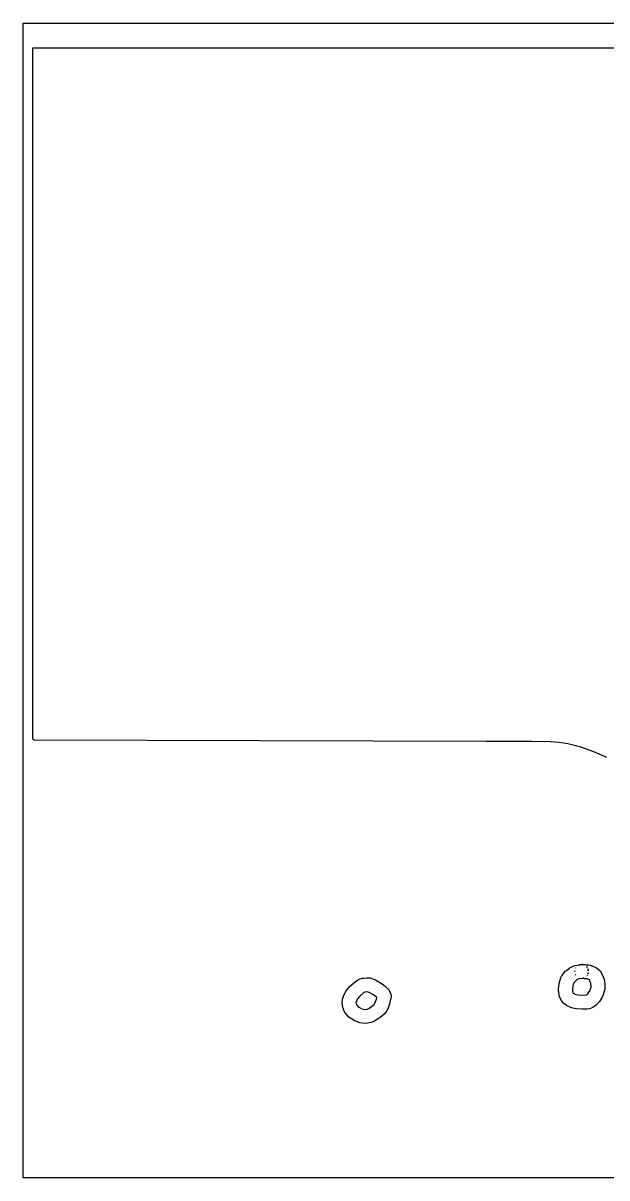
# Model space of a CAD drawing. Extents: x -1 to 598, y -1077 to 3722.
# Drawn here: x 7.3 to 209.2, y -603.6 to -204.3 of the extents above; entities that cross this region are included whole.
import ezdxf

# ---------------------------------------------------------------- set-up
doc = ezdxf.new("R2010")
doc.units = 0

msp = doc.modelspace()

# ---------------------------------------------------------------- linework, layer by layer
at = {"layer": 'Layer 1'}
for p, q in [((7.27563, -204.254), (484.028, -204.254)), ((7.27563, -603.565), (7.27563, -204.254)), ((10.6094, -212.838), (475.376, -212.838)), ((10.6094, -451.712), (10.6094, -212.838)), ((11.0856, -452.207), (10.582892, -451.711965)), ((167.401, -452.668), (11.085, -452.207096)), ((183.144, -452.694), (167.4013, -452.668071)), ((189.547, -452.826), (183.11763, -452.694502)), ((192.616, -453.043), (189.54684, -452.826571)), ((195.659, -453.468), (192.64275, -453.042286)), ((200.21, -454.65), (195.63271, -453.46864)), ((204.734, -456.266), (200.20963, -454.64966)), ((209.205, -458.179), (204.73355, -456.26633)), ((194.839, -532.116), (196.21483, -531.05476)), ((196.161, -531.054), (197.060582, -530.562405)), ((197.061, -530.563), (198.06642, -530.173534)), ((198.066, -530.174), (199.86516, -529.832953)), ((198.357, -531.049), (198.383458, -530.960894)), ((198.384, -530.99), (198.357542, -531.049002)), ((198.384, -530.961), (198.384, -530.99)), ((199.627, -529.919), (199.441792, -530.006048)), ((199.469, -530.006), (199.7865, -529.876354)), ((199.469, -530.006), (199.469, -530.006)), ((199.76, -529.875), (199.60125, -529.917862)), ((199.866, -529.833), (199.971833, -529.815008)), ((199.971, -529.815), (199.944542, -529.825054)), ((199.945, -529.825), (199.971458, -529.814946)), ((199.971, -529.815), (200.182666, -529.780075)), ((200.21, -529.78), (200.395208, -529.769946)), ((200.368, -529.77), (200.500292, -529.759946)), ((200.421, -529.752), (200.870791, -529.721308)), ((200.501, -529.76), (200.421625, -529.751798)), ((200.818, -529.759), (200.632792, -529.77514)), ((200.659, -529.775), (201.055875, -529.834002)), ((201.003, -529.834), (200.817792, -529.759123)), ((200.871, -529.721), (201.717666, -529.772065)), ((201.718, -529.771), (202.194249, -529.874452)), ((202.115, -530.474), (202.379583, -530.779329)), ((202.115, -530.474), (202.115, -530.474)), ((202.115, -530.474), (202.115, -530.474)), ((202.379, -530.717), (202.140875, -530.473054)), ((202.194, -529.875), (202.829, -529.875)), ((202.194, -529.875), (202.194, -529.875)), ((202.379, -530.778), (202.352542, -530.716088)), ((202.406, -529.934), (202.511833, -529.967073)), ((202.459, -529.934), (202.406, -529.934)), ((202.511, -529.966), (202.431625, -529.932927)), ((202.829, -529.875), (203.490457, -530.007292)), ((203.464, -530.007), (204.39004, -530.329791)), ((204.39, -530.329), (205.58062, -530.932778)), ((205.581, -530.934), (206.82454, -531.99895)), ((122.634, -535.376), (123.295457, -534.972776)), ((123.295, -534.972), (123.850624, -534.693923)), ((123.851, -534.694), (124.644749, -534.486832)), ((124.645, -534.487), (125.174166, -534.507902)), ((125.174, -534.508), (126.20587, -534.339725)), ((126.206, -534.34), (127.158499, -534.403235)), ((127.158, -534.402), (127.925291, -534.591971)), ((127.925, -534.592), (129.06271, -535.071954)), ((129.09, -535.073), (129.195833, -535.119037)), ((192.669, -536.338), (192.9865, -535.07462)), ((192.986, -535.073), (193.250583, -534.432709)), ((193.251, -534.434), (193.40975, -534.083957)), ((193.436, -534.084), (193.541833, -533.855665)), ((193.516, -533.856), (193.701208, -533.542734)), ((193.701, -533.542), (194.81225, -532.11563)), ((198.066, -532.059), (198.092458, -532.218544)), ((198.119, -531.925), (198.092542, -532.058879)), ((198.119, -532.218), (198.119, -531.925)), ((198.437, -533.422), (198.357625, -533.27595)), ((198.384, -533.277), (198.410458, -533.372779)), ((198.384, -533.277), (198.384, -533.277)), ((198.384, -533.372), (198.436917, -533.422006)), ((199.469, -534.762), (198.754626, -535.108339)), ((200.606, -534.57), (199.46829, -534.761294)), ((200.686, -534.558), (200.606625, -534.570965)), ((200.95, -534.538), (200.685417, -534.558108)), ((200.977, -534.538), (200.95, -534.538)), ((201.056, -534.547), (200.976625, -534.536946)), ((201.003, -534.493), (201.029458, -534.482946)), ((201.003, -534.49), (201.003, -534.493)), ((201.109, -534.467), (201.029625, -534.490019)), ((201.03, -534.483), (201.082917, -534.466067)), ((201.189, -534.588), (201.083167, -534.54699)), ((201.427, -534.697), (201.162417, -534.587463)), ((202.22, -534.703), (201.426251, -534.697708)), ((202.088, -533.938), (202.088, -533.948)), ((202.088, -533.948), (202.088, -533.938)), ((202.326, -534.682), (202.220167, -534.702902)), ((202.617, -534.79), (202.325959, -534.682579)), ((202.379, -533.569), (202.405458, -533.531958)), ((202.379, -533.569), (202.406, -533.569)), ((202.379, -533.569), (202.379, -533.569)), ((202.459, -533.519), (202.406083, -533.569006)), ((202.459, -533.531), (202.459, -533.519)), ((202.459, -533.519), (202.459, -533.519)), ((203.199, -535.1), (202.616917, -534.78938)), ((202.617, -531.304), (202.77575, -531.918626)), ((202.776, -531.631), (202.643708, -531.304769)), ((202.644, -533.011), (202.776292, -532.753561)), ((202.776, -532.601), (202.670167, -533.011897)), ((202.776, -531.92), (202.776, -531.631)), ((202.776, -532.754), (202.776, -532.601)), ((206.824, -531.998), (207.591291, -533.23228)), ((207.591, -533.232), (207.961416, -534.167036)), ((207.988, -534.168), (208.252583, -534.988736)), ((208.226, -534.989), (208.437666, -536.29948)), ((118.109, -540.715), (118.955666, -539.03622)), ((118.956, -539.036), (120.06725, -537.56809)), ((120.067, -537.568), (120.093458, -537.542071)), ((120.094, -537.541), (122.10483, -535.7638)), ((122.105, -535.765), (122.634166, -535.429773)), ((122.554, -535.454), (122.633375, -535.375154)), ((122.634, -535.43), (122.554625, -535.454606)), ((129.169, -535.118), (131.41796, -536.40599)), ((131.418, -536.407), (132.55571, -537.276949)), ((132.556, -537.277), (133.64079, -538.36682)), ((133.64, -538.366), (134.169166, -539.171126)), ((192.51, -539.085), (192.483542, -538.413224)), ((192.484, -538.415), (192.669208, -536.33749)), ((192.484, -538.412), (192.484, -538.416)), ((192.484, -538.415), (192.484, -538.415)), ((197.379, -537.291), (197.273167, -538.209632)), ((197.299, -538.21), (197.299, -538.348)), ((197.299, -538.21), (197.299, -538.21)), ((197.299, -538.348), (197.325458, -538.729529)), ((197.299, -538.348), (197.299, -538.348)), ((197.299, -538.731), (197.45775, -539.561526)), ((197.484, -536.731), (197.378167, -537.291916)), ((197.67, -536.366), (197.51125, -536.729272)), ((197.775, -536.115), (197.669167, -536.3309)), ((197.67, -536.33), (197.67, -536.366)), ((197.828, -535.993), (197.775083, -536.115502)), ((198.754, -535.108), (197.82796, -535.992501)), ((203.146, -539.103), (203.357666, -538.634159)), ((203.437, -535.771), (203.172417, -535.100547)), ((203.358, -538.634), (203.463833, -538.440854)), ((203.596, -536.259), (203.43725, -535.770844)), ((203.464, -538.446), (203.702125, -537.574728)), ((203.464, -538.441), (203.464, -538.446)), ((203.649, -536.428), (203.622542, -536.258667)), ((203.676, -536.829), (203.623083, -536.427363)), ((203.729, -537.575), (203.702542, -536.82967)), ((208.438, -538.352), (207.882376, -540.30991)), ((208.517, -537.223), (208.437625, -538.35065)), ((208.438, -536.3), (208.517375, -537.224718)), ((117.871, -544.694), (117.606417, -542.97236)), ((117.607, -542.836), (117.739292, -541.78666)), ((117.607, -542.973), (117.607, -542.836)), ((117.607, -542.836), (117.607, -542.836)), ((117.607, -542.973), (117.607, -542.973)), ((117.739, -541.786), (118.109416, -540.71417)), ((122.396, -542.825), (122.396, -542.825)), ((122.396, -542.825), (122.396, -542.825)), ((122.396, -542.827), (122.660583, -543.79458)), ((122.554, -542.466), (122.421708, -542.797258)), ((122.449, -542.797), (122.422542, -542.82584)), ((122.978, -541.609), (122.554667, -542.465191)), ((123.586, -540.824), (122.977459, -541.609547)), ((125.068, -539.552), (123.61279, -540.82438)), ((125.438, -539.346), (125.067584, -539.550523)), ((126.364, -539.177), (125.411501, -539.347127)), ((127.026, -539.414), (126.364542, -539.177727)), ((128.481, -540.257), (126.99934, -539.412186)), ((129.645, -541.131), (128.48083, -540.25867)), ((128.825, -543.41), (129.486458, -541.71455)), ((129.487, -541.714), (129.64575, -541.129536)), ((134.117, -543.015), (133.561376, -544.74405)), ((134.17, -542.714), (134.090625, -543.015889)), ((134.487, -541.544), (134.1695, -542.71399)), ((134.17, -539.172), (134.434583, -540.043801)), ((134.434, -540.043), (134.539833, -540.870351)), ((134.54, -540.87), (134.487083, -541.543099)), ((192.748, -540.552), (192.536334, -539.08356)), ((192.986, -541.399), (192.721417, -540.553393)), ((193.489, -542.275), (193.012751, -541.398701)), ((194.23, -543.165), (193.462709, -542.273884)), ((197.458, -539.561), (197.537375, -539.634819)), ((197.537, -539.635), (197.8545, -539.821266)), ((197.855, -539.822), (198.119583, -540.00615)), ((198.119, -540.006), (198.119, -540.008)), ((198.119, -540.008), (198.489416, -540.199029)), ((198.463, -540.198), (199.309666, -540.300394)), ((199.284, -540.301), (200.8715, -540.386196)), ((200.871, -540.387), (201.90287, -540.319531)), ((201.929, -540.319), (202.193583, -540.301273)), ((202.167, -540.301), (202.140542, -540.363177)), ((202.141, -540.364), (202.193917, -540.329869)), ((202.194, -540.33), (202.35275, -540.178659)), ((202.379, -540.178), (202.802333, -539.725034)), ((202.776, -539.725), (203.119958, -539.102965)), ((206.639, -542.542), (205.60713, -543.70802)), ((207.406, -541.281), (206.638709, -542.542)), ((207.909, -540.31), (207.432751, -541.28102)), ((118.453, -546.13), (117.870917, -544.69517)), ((118.586, -546.339), (118.453708, -546.129715)), ((119.988, -547.945), (118.58571, -546.33845)), ((122.687, -543.794), (123.216166, -544.384549)), ((123.216, -544.385), (123.850999, -544.799602)), ((123.851, -544.798), (124.142041, -544.948283)), ((124.168, -544.95), (124.802999, -545.217758)), ((124.777, -545.217), (125.517832, -545.304842)), ((125.518, -545.305), (126.258832, -545.215042)), ((126.259, -545.215), (126.893999, -544.949359)), ((126.894, -544.95), (128.66671, -543.57893)), ((128.666, -543.578), (128.82475, -543.40999)), ((132.159, -546.891), (130.78317, -548.09512)), ((133.058, -545.816), (132.158418, -546.89127)), ((133.561, -544.744), (133.031834, -545.81477)), ((194.918, -543.666), (194.230084, -543.166203)), ((195.209, -543.84), (194.917959, -543.665904)), ((195.474, -544.018), (195.209417, -543.8402)), ((196.955, -544.75), (195.47334, -544.017899)), ((198.04, -545.001), (196.92875, -544.749911)), ((198.701, -545.065), (198.039543, -545.000706)), ((200.818, -545.186), (198.70134, -545.065615)), ((202.22, -545.223), (200.81771, -545.185429)), ((203.199, -545.07), (202.220043, -545.223987)), ((204.337, -544.628), (203.19929, -545.069854)), ((205.607, -543.708), (204.337, -544.627426)), ((120.835, -548.597), (119.988334, -547.945861)), ((121.787, -549.128), (120.834501, -548.596188)), ((123.719, -549.909), (121.814, -549.127951)), ((125.677, -550.148), (123.69263, -549.909082)), ((127.687, -549.832), (125.67617, -550.148706)), ((128.64, -549.46), (127.687501, -549.830945)), ((129.566, -548.946), (128.63996, -549.460614)), ((129.778, -548.792), (129.566334, -548.946516)), ((130.757, -548.095), (129.75158, -548.791647)), ((484.028, -603.565), (7.27563, -603.565))]:
    msp.add_line(p, q, dxfattribs=at)

doc.saveas('drawing.dxf')
